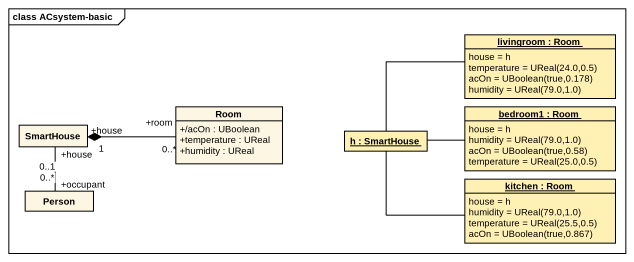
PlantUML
@startuml
mainframe class ACsystem-basic
hide circle
hide empty members
skinparam classAttributeIconSize 0
object "livingroom : Room" as livingroom #FFF0B4 {
  house = h
  temperature = UReal(24.0,0.5)
  acOn = UBoolean(true,0.178)
  humidity = UReal(79.0,1.0)
}
class SmartHouse
class Room {
  +/acOn : UBoolean
  +temperature : UReal
  +humidity : UReal
}
object "bedroom1 : Room" as bedroom1 #FFF0B4 {
  house = h
  humidity = UReal(79.0,1.0)
  acOn = UBoolean(true,0.58)
  temperature = UReal(25.0,0.5)
}
object "h : SmartHouse" as h #FFF0B4
class "Person" as Person_
object "kitchen : Room" as kitchen #FFF0B4 {
  house = h
  humidity = UReal(79.0,1.0)
  temperature = UReal(25.5,0.5)
  acOn = UBoolean(true,0.867)
}
SmartHouse "+house\n1" *-right- "+room\n0..*" Room
SmartHouse "0..1\n+house" -- "0..*\n+occupant" Person_
h -right- livingroom
h -right- bedroom1
h -right- kitchen
@enduml
